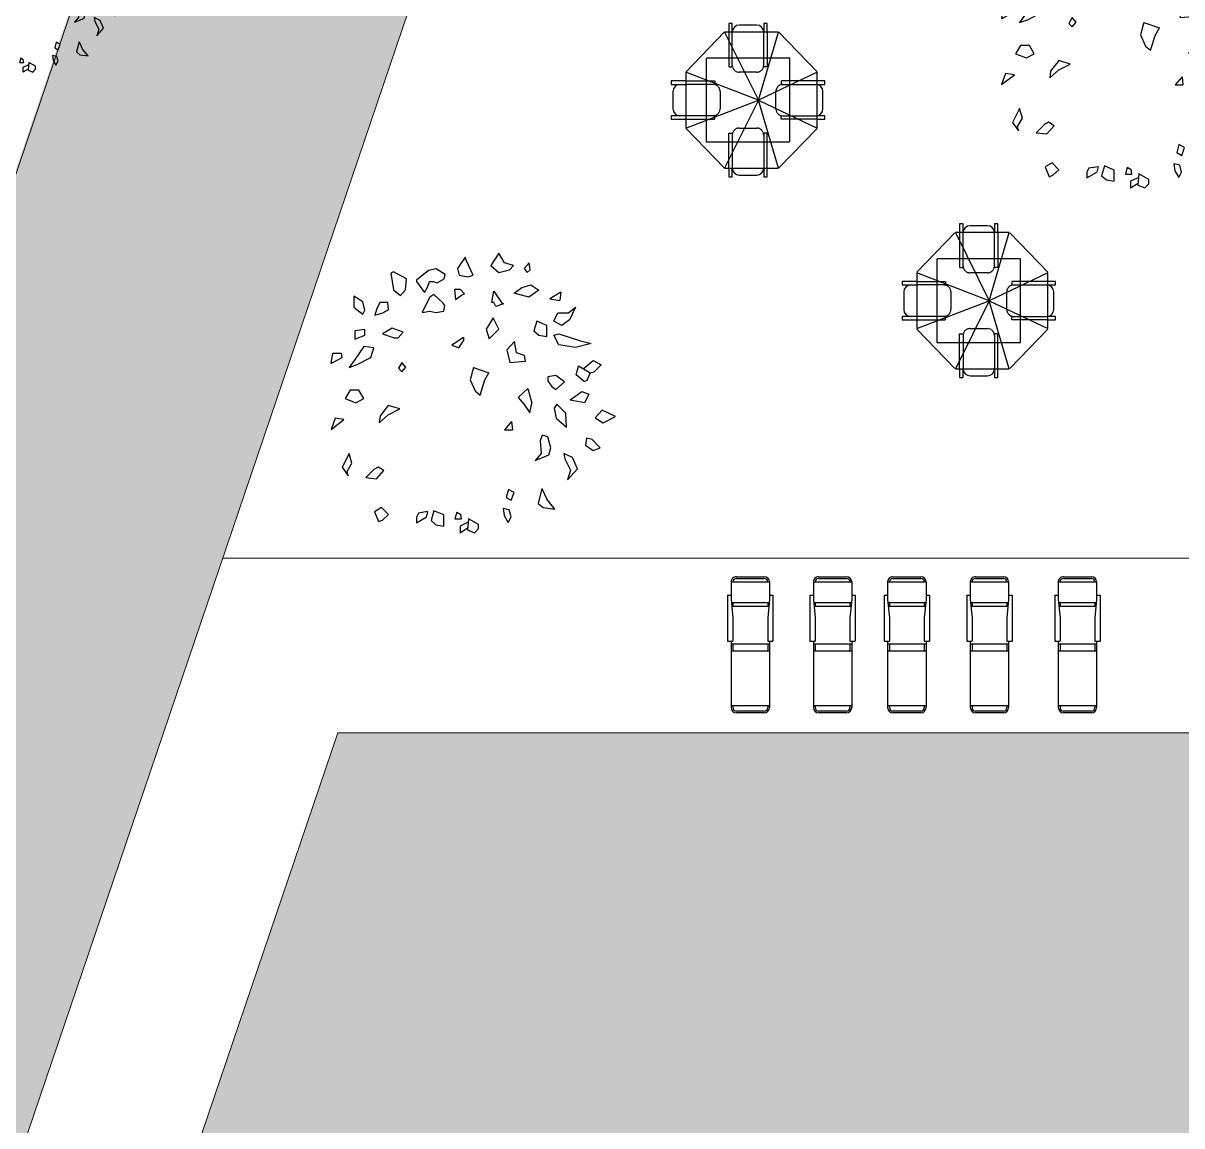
# Model space of a CAD drawing. Header units: centimetres. Extents: x 63871 to 181827, y -95930 to 42199.
# Drawn here: x 172788 to 174781, y 30367 to 32263 of the extents above; entities that cross this region are included whole.
import ezdxf

# ---------------------------------------------------------------- set-up
doc = ezdxf.new("R2010")
doc.units = ezdxf.units.CM
doc.linetypes.add('HIDDEN', pattern=[0.375, 0.25, -0.125])
for name, color, linetype, lineweight in [('ARA SINIRLAR', 225, 'Continuous', 15), ('ARM_Pen_No__252', 8, 'Continuous', 18), ('OLUK', 222, 'Continuous', 15)]:
    doc.layers.add(name, color=color, linetype=linetype, lineweight=lineweight)
doc.layers.add('CAY', color=94, linetype='Continuous')
doc.layers.add('NOITHAT', color=21, linetype='Continuous')
doc.styles.get("Standard").update_dxf_attribs({"font": 'Arial.ttf'})

# ---------------------------------------------------------------- blocks, each defined once
blk = doc.blocks.new('A$C5AA32782')
at = {"layer": 'CAY'}
for p, q in [((566, 945.5, 0), (539.4, 903.2, 0)), ((585.9, 912.6, 0), (566, 945.5, 0)), ((452.9, 931.4, 0), (426.3, 893.8, 0)), ((456.2, 922, 0), (452.9, 931.4, 0)), ((479.5, 870.3, 0), (456.2, 922, 0)), ((539.4, 903.2, 0), (566, 879.7, 0)), ((615.9, 903.2, 0), (585.9, 912.6, 0)), ((602.6, 889.1, 0), (615.9, 903.2, 0)), ((669.1, 912.6, 0), (652.5, 893.8, 0)), ((672.4, 889.1, 0), (669.1, 912.6, 0)), ((211.1, 882.5, 0), (201.2, 877.8, 0)), ((201.2, 877.8, 0), (211.1, 821.4, 0)), ((254.4, 859, 0), (211.1, 882.5, 0)), ((328.5, 887.1, 0), (288.5, 854.2, 0)), ((355.1, 891.8, 0), (328.5, 887.1, 0)), ((385, 873, 0), (355.1, 891.8, 0)), ((381.7, 858.9, 0), (385, 873, 0)), ((426.3, 893.8, 0), (432.9, 870.3, 0)), ((432.9, 870.3, 0), (462.9, 865.6, 0)), ((462.9, 865.6, 0), (479.5, 870.3, 0)), ((566, 879.7, 0), (602.6, 889.1, 0)), ((652.5, 893.8, 0), (662.4, 879.7, 0)), ((662.4, 879.7, 0), (672.4, 889.1, 0)), ((251, 821.4, 0), (254.4, 859, 0)), ((288.5, 854.2, 0), (288.5, 849.5, 0)), ((288.5, 849.5, 0), (315.2, 811.9, 0)), ((315.2, 811.9, 0), (325.1, 830.7, 0)), ((325.1, 830.7, 0), (331.8, 849.5, 0)), ((331.8, 849.5, 0), (345.1, 849.5, 0)), ((345.1, 849.5, 0), (358.4, 844.8, 0)), ((358.4, 844.8, 0), (381.7, 858.9, 0)), ((436.8, 821.9, 0), (416.8, 821.9, 0)), ((416.8, 821.9, 0), (420.1, 789, 0)), ((450.1, 807.8, 0), (436.8, 821.9, 0)), ((617.8, 810.6, 0), (644.5, 829.4, 0)), ((644.5, 829.4, 0), (674.4, 838.7, 0)), ((674.4, 838.7, 0), (701, 820, 0)), ((107, 781, 0), (77, 799.8, 0)), ((77, 799.8, 0), (77, 762.2, 0)), ((211.1, 821.4, 0), (234.4, 802.6, 0)), ((234.4, 802.6, 0), (251, 821.4, 0)), ((333.7, 796.5, 0), (313.8, 759, 0)), ((347, 805.9, 0), (333.7, 796.5, 0)), ((377, 777.7, 0), (347, 805.9, 0)), ((420.1, 789, 0), (440.1, 803.1, 0)), ((440.1, 803.1, 0), (450.1, 807.8, 0)), ((542.4, 778.7, 0), (549.1, 816.3, 0)), ((549.1, 816.3, 0), (575.7, 778.7, 0)), ((667.7, 796.5, 0), (617.8, 810.6, 0)), ((701, 820, 0), (667.7, 796.5, 0)), ((776.2, 813.8, 0), (739, 790.4, 0)), ((739, 790.4, 0), (772.2, 785.7, 0)), ((776.2, 813.8, 0), (772.2, 785.7, 0)), ((77, 762.2, 0), (107, 738.7, 0)), ((113.6, 752.8, 0), (107, 781, 0)), ((107, 738.7, 0), (113.6, 752.8, 0)), ((152.9, 755.4, 0), (147.3, 735.9, 0)), ((147.3, 735.9, 0), (175, 743.7, 0)), ((163.9, 778.9, 0), (152.9, 755.4, 0)), ((191.6, 778.9, 0), (163.9, 778.9, 0)), ((175, 743.7, 0), (194.4, 755.4, 0)), ((194, 755.2, 0), (191.6, 778.9, 0)), ((313.8, 759, 0), (307.1, 744.9, 0)), ((307.1, 744.9, 0), (333.7, 749.6, 0)), ((333.7, 749.6, 0), (353.7, 744.9, 0)), ((353.7, 744.9, 0), (380.3, 749.6, 0)), ((383.6, 768.3, 0), (377, 777.7, 0)), ((380.3, 749.6, 0), (383.6, 768.3, 0)), ((549.1, 778.7, 0), (542.4, 778.7, 0)), ((555.7, 764.6, 0), (549.1, 778.7, 0)), ((582.4, 774, 0), (555.7, 764.6, 0)), ((575.7, 778.7, 0), (582.4, 774, 0)), ((802.2, 743.4, 0), (825.4, 762.2, 0)), ((825.4, 762.2, 0), (805.5, 719.9, 0)), ((547, 726.4, 0), (523.7, 688.8, 0)), ((566.9, 688.8, 0), (547, 726.4, 0)), ((695, 715.3, 0), (685, 682.5, 0)), ((728.2, 701.2, 0), (695, 715.3, 0)), ((752.3, 715.2, 0), (765.6, 743.4, 0)), ((778.9, 701.1, 0), (752.3, 715.2, 0)), ((765.6, 743.4, 0), (802.2, 743.4, 0)), ((805.5, 719.9, 0), (778.9, 701.1, 0)), ((113.6, 687.1, 0), (80.3, 682.4, 0)), ((80.3, 682.4, 0), (80.3, 654.2, 0)), ((80.3, 654.2, 0), (113.6, 668.3, 0)), ((113.6, 668.3, 0), (113.6, 687.1, 0)), ((206.1, 691.9, 0), (172.9, 673.1, 0)), ((172.9, 673.1, 0), (212.8, 659, 0)), ((242.7, 677.8, 0), (206.1, 691.9, 0)), ((226.1, 659, 0), (242.7, 677.8, 0)), ((523.7, 688.8, 0), (533.7, 655.9, 0)), ((533.7, 655.9, 0), (566.9, 688.8, 0)), ((685, 682.5, 0), (701.6, 668.4, 0)), ((701.6, 668.4, 0), (728.2, 663.7, 0)), ((728.2, 663.7, 0), (728.2, 701.2, 0)), ((752.3, 668.3, 0), (768.9, 673, 0)), ((768.9, 635.4, 0), (752.3, 668.3, 0)), ((768.9, 673, 0), (842.1, 649.5, 0)), ((110.8, 630, 0), (80.9, 587.7, 0)), ((144.1, 625.3, 0), (110.8, 630, 0)), ((212.8, 659, 0), (226.1, 659, 0)), ((447.5, 660.3, 0), (407.6, 634.6, 0)), ((407.6, 634.6, 0), (430.9, 625.3, 0)), ((430.9, 625.3, 0), (447.5, 648.7, 0)), ((447.5, 660.3, 0), (447.5, 648.7, 0)), ((619.8, 646.7, 0), (593.2, 618.5, 0)), ((626.5, 609.1, 0), (619.8, 646.7, 0)), ((825.4, 626, 0), (768.9, 635.4, 0)), ((878.7, 640.1, 0), (825.4, 626, 0)), ((842.1, 649.5, 0), (878.7, 640.1, 0)), ((0.4, 572.3, 0), (5.9, 607.5, 0)), ((36.4, 591.8, 0), (0.4, 572.3, 0)), ((5.9, 607.5, 0), (33.6, 607.5, 0)), ((33.6, 607.5, 0), (36.4, 591.8, 0)), ((80.9, 587.7, 0), (60.9, 559.5, 0)), ((87.6, 568.9, 0), (134.1, 592.4, 0)), ((134.1, 592.4, 0), (144.1, 625.3, 0)), ((593.2, 618.5, 0), (603.2, 576.2, 0)), ((653.1, 599.7, 0), (626.5, 609.1, 0)), ((656.4, 580.9, 0), (653.1, 599.7, 0)), ((60.9, 559.5, 0), (87.6, 568.9, 0)), ((238.2, 576, 0), (227.1, 556.4, 0)), ((227.1, 556.4, 0), (238.2, 544.7, 0)), ((252.1, 560.3, 0), (238.2, 576, 0)), ((238.2, 544.7, 0), (252.1, 560.3, 0)), ((480.7, 559.5, 0), (469.6, 517.6, 0)), ((480.7, 559.5, 0), (532.8, 541.1, 0)), ((603.2, 576.2, 0), (656.4, 580.9, 0)), ((827.9, 533.9, 0), (835.1, 563.5, 0)), ((875, 540, 0), (835.1, 563.5, 0)), ((851.7, 554.1, 0), (885, 582.3, 0)), ((885, 582.3, 0), (911.6, 568.2, 0)), ((911.6, 568.2, 0), (888.3, 544.7, 0)), ((469.6, 517.6, 0), (486.2, 480, 0)), ((502.9, 465.9, 0), (519.5, 517.6, 0)), ((519.5, 517.6, 0), (532.8, 541.1, 0)), ((758.9, 532, 0), (732.3, 527.3, 0)), ((732.3, 527.3, 0), (732.3, 513.2, 0)), ((732.3, 513.2, 0), (745.6, 494.4, 0)), ((788.5, 511.1, 0), (758.9, 532, 0)), ((788.5, 511.1, 0), (758.9, 485, 0)), ((855.1, 511.8, 0), (827.9, 533.9, 0)), ((855.1, 511.8, 0), (865, 516.5, 0)), ((865, 516.5, 0), (875, 540, 0)), ((873.9, 540.7, 0), (888.3, 544.7, 0)), ((63.9, 482, 0), (47.2, 453.8, 0)), ((93.8, 482, 0), (63.9, 482, 0)), ((110.4, 453.8, 0), (93.8, 482, 0)), ((486.2, 480, 0), (502.9, 465.9, 0)), ((664, 488.3, 0), (631.4, 457.6, 0)), ((664, 488.3, 0), (678, 438.8, 0)), ((745.6, 494.4, 0), (758.9, 485, 0)), ((807.7, 450.2, 0), (846.9, 477.9, 0)), ((846.9, 477.9, 0), (870.2, 468.5, 0)), ((47.2, 453.8, 0), (83.8, 439.7, 0)), ((83.8, 439.7, 0), (110.4, 453.8, 0)), ((192.8, 430.8, 0), (165.1, 395.5, 0)), ((231.6, 419, 0), (192.8, 430.8, 0)), ((631.4, 457.6, 0), (651.4, 434.1, 0)), ((651.4, 434.1, 0), (671.4, 405.9, 0)), ((671.4, 405.9, 0), (678, 438.8, 0)), ((762.3, 435, 0), (752.8, 421.6, 0)), ((793.1, 404.9, 0), (762.3, 435, 0)), ((807.7, 450.2, 0), (856.9, 440.3, 0)), ((870.2, 468.5, 0), (856.9, 440.3, 0)), ((162.3, 372.1, 0), (192.8, 399.5, 0)), ((165.1, 395.5, 0), (162.3, 372.1, 0)), ((192.8, 399.5, 0), (231.6, 419, 0)), ((752.8, 421.6, 0), (759.9, 388.1, 0)), ((795.4, 358, 0), (793.1, 404.9, 0)), ((915.7, 415.1, 0), (891.6, 389.5, 0)), ((961, 393.8, 0), (915.7, 415.1, 0)), ((918.8, 372.4, 0), (961, 393.8, 0)), ((13.3, 387.6, 0), (0, 350, 0)), ((0, 350, 0), (43.2, 382.9, 0)), ((43.2, 382.9, 0), (13.3, 387.6, 0)), ((609.3, 376.3, 0), (585.9, 348.8, 0)), ((609.3, 376.3, 0), (612.6, 348.8, 0)), ((759.9, 388.1, 0), (795.4, 358, 0)), ((891.6, 389.5, 0), (918.8, 372.4, 0)), ((585.9, 348.8, 0), (612.6, 348.8, 0)), ((712.3, 330, 0), (705.7, 311.2, 0)), ((732.3, 325.3, 0), (712.3, 330, 0)), ((742.3, 287.7, 0), (732.3, 325.3, 0)), ((862, 320.6, 0), (858.7, 297.1, 0)), ((882, 315.9, 0), (862, 320.6, 0)), ((908.6, 287.7, 0), (882, 315.9, 0)), ((705.7, 311.2, 0), (709, 268.9, 0)), ((735.6, 264.2, 0), (742.3, 287.7, 0)), ((858.7, 297.1, 0), (885.3, 278.3, 0)), ((885.3, 278.3, 0), (908.6, 287.7, 0)), ((60.4, 268.9, 0), (37.1, 221.9, 0)), ((53.7, 207.8, 0), (70.4, 236, 0)), ((70.4, 236, 0), (60.4, 268.9, 0)), ((709, 268.9, 0), (689.1, 245.4, 0)), ((689.1, 245.4, 0), (735.6, 264.2, 0)), ((815.5, 254.8, 0), (785.5, 268.9, 0)), ((785.5, 268.9, 0), (788.8, 250.1, 0)), ((788.8, 250.1, 0), (808.8, 212.5, 0)), ((788.8, 250.1, 0), (808.8, 212.5, 0)), ((832.1, 217.2, 0), (815.5, 254.8, 0)), ((37.1, 221.9, 0), (57.1, 193.7, 0)), ((57.1, 193.7, 0), (53.7, 207.8, 0)), ((144.4, 214.7, 0), (116.7, 187.3, 0)), ((158.3, 222.5, 0), (144.4, 214.7, 0)), ((152.8, 183.4, 0), (177.7, 210.8, 0)), ((177.7, 210.8, 0), (158.3, 222.5, 0)), ((798.8, 179.6, 0), (832.1, 217.2, 0)), ((808.8, 212.5, 0), (798.8, 179.6, 0)), ((116.7, 187.3, 0), (152.8, 183.4, 0)), ((598.8, 147.3, 0), (591.7, 120.5, 0)), ((591.7, 120.5, 0), (608.3, 110.5, 0)), ((617.8, 137.2, 0), (598.8, 147.3, 0)), ((608.3, 110.5, 0), (617.8, 137.2, 0)), ((711.9, 149.9, 0), (699, 99.8, 0)), ((711.9, 149.9, 0), (729, 113.9, 0)), ((170.2, 85.7, 0), (146.9, 71.6, 0)), ((193.4, 62.2, 0), (170.2, 85.7, 0)), ((601.4, 77.9, 0), (581.4, 82.6, 0)), ((581.4, 82.6, 0), (584.8, 59.1, 0)), ((699, 99.8, 0), (715.7, 85.7, 0)), ((715.7, 85.7, 0), (755.6, 81, 0)), ((755.6, 81, 0), (729, 113.9, 0)), ((146.9, 71.6, 0), (160.2, 38.7, 0)), ((160.2, 38.7, 0), (173.5, 43.4, 0)), ((173.5, 43.4, 0), (193.4, 62.2, 0)), ((294.7, 67.6, 0), (288.1, 53.5, 0)), ((288.1, 53.5, 0), (288.1, 34.7, 0)), ((288.1, 34.7, 0), (321.3, 53.5, 0)), ((325.8, 72.5, 0), (294.7, 67.6, 0)), ((325.8, 72.5, 0), (321.3, 53.5, 0)), ((347.3, 75.1, 0), (337.3, 42.2, 0)), ((337.3, 42.2, 0), (354, 28.1, 0)), ((380.6, 61, 0), (347.3, 75.1, 0)), ((380.6, 23.4, 0), (380.6, 61, 0)), ((424.6, 70.4, 0), (418.1, 47.4, 0)), ((418.1, 47.4, 0), (440.3, 47.4, 0)), ((424.6, 70.4, 0), (437.5, 63.1, 0)), ((440.3, 47.4, 0), (437.5, 63.1, 0)), ((463.9, 47.9, 0), (460.6, 10.4, 0)), ((497.2, 29.2, 0), (463.9, 47.9, 0)), ((584.8, 59.1, 0), (598.1, 35.6, 0)), ((598.1, 35.6, 0), (608, 54.4, 0)), ((608, 54.4, 0), (601.4, 77.9, 0)), ((354, 28.1, 0), (380.6, 23.4, 0)), ((462.9, 36.2, 0), (435.8, 23.5, 0)), ((435.8, 23.5, 0), (435.8, 0, 0)), ((461.1, 15.9, 0), (435.8, 0, 0)), ((460.6, 10.4, 0), (483.9, 1, 0)), ((483.9, 1, 0), (497.2, 15.1, 0)), ((497.2, 15.1, 0), (497.2, 29.2, 0))]:
    blk.add_line(p, q, dxfattribs=at)
blk = doc.blocks.new('02PLCH01')
at = {"color": 0, "linetype": 'ByBlock'}
for p, q in [((0, 5), (0, 21)), ((1, 5), (1, 21)), ((3, 2), (3, 24)), ((3, 24), (13, 24)), ((10.5, 24), (10.5, 26)), ((10.5, 26), (37, 26)), ((13, 24), (23.5, 23)), ((15, 23.809524), (15, 2.190476)), ((15, 23), (17, 23)), ((17, 23.619048), (17, 2.380952)), ((23.5, 23), (37, 23)), ((37, 23), (37, 26)), ((37, 24), (75, 24)), ((38.5, 2), (38.5, 24)), ((38.5, 23), (42.5, 23)), ((42.5, 2), (42.5, 24)), ((74, 24), (74, 2)), ((74, 23), (75, 23)), ((77, 21), (77, 5)), ((78, 21), (78, 5)), ((3, 2), (13, 2)), ((10.5, 0), (10.5, 2)), ((10.5, 0), (37, 0)), ((13, 2), (23.5, 3)), ((15, 3), (17, 3)), ((23.5, 3), (37, 3)), ((37, 0), (37, 3)), ((37, 2), (75, 2)), ((38.5, 3), (42.5, 3)), ((74, 3), (75, 3))]:
    blk.add_line(p, q, dxfattribs=at)
for centre, radius, start, end in [((3, 21), 3, 90, 180), ((3, 21), 2, 90, 180), ((75, 21), 3, 0, 90), ((75, 21), 2, 0, 90), ((3, 5), 3, 180, 270), ((3, 5), 2, 180, 270), ((75, 5), 2, 270, 0), ((75, 5), 3, 270, 0)]:
    blk.add_arc(centre, radius, start, end, dxfattribs=at)
at = {"color": 0, "linetype": 'ByBlock', "flags": 3}
blk.add_attdef('ITEM', (0, -14), '', height=6, dxfattribs=at)
blk = doc.blocks.new('02PUTB02')
at = {"color": 0, "linetype": 'ByBlock'}
for p, q in [((-13, 44), (-13, 39)), ((-11, 44), (-13, 44)), ((-11, 39), (-11, 44)), ((3, 43), (-7, 43)), ((9, 44), (7, 44)), ((7, 44), (7, 39)), ((9, 39), (9, 44)), ((-15.64, 38.89), (-37.46, 16.27)), ((15.49, 39), (-15.38, 39)), ((-15.38, 39), (4, 0)), ((4, 0), (15.49, 39)), ((37.58, 16.27), (15.74, 38.89)), ((4, 0), (-37.57, 16)), ((-37.57, 16), (-37.57, -16)), ((37.68, 16), (4, 0)), ((37.68, -16), (37.68, 16)), ((-46, 11), (-46, 9)), ((-37.57, 11), (-46, 11)), ((-46, 9), (-37.57, 9)), ((42, 11), (37.68, 11)), ((37.68, 9), (42, 9)), ((42, 9), (42, 11)), ((-45, 5), (-45, -5)), ((-37.57, -16), (4, 0)), ((4, 0), (-15.38, -39)), ((4, 0), (37.68, -16)), ((15.49, -39), (4, 0)), ((41, -5), (41, 5)), ((-37.57, -9), (-46, -9)), ((-46, -9), (-46, -11)), ((-46, -11), (-37.57, -11)), ((42, -9), (37.68, -9)), ((37.68, -11), (42, -11)), ((42, -11), (42, -9)), ((-37.46, -16.27), (-15.64, -38.89)), ((37.58, -16.27), (15.74, -38.89)), ((-15.38, -39), (15.49, -39)), ((-13, -39), (-13, -44)), ((-11, -44), (-11, -39)), ((7, -39), (7, -44)), ((9, -44), (9, -39)), ((-13, -44), (-11, -44)), ((-7, -43), (3, -43)), ((7, -44), (9, -44))]:
    blk.add_line(p, q, dxfattribs=at)
at = {"color": 0, "linetype": 'HIDDEN'}
for p, q in [((-13, 39), (-13, 19)), ((-11, 19), (-11, 39)), ((7, 19), (7, 39)), ((9, 39), (9, 19)), ((22, 24), (-26, 24)), ((-26, 24), (-26, -24)), ((22, -24), (22, 24)), ((-13, 19), (-11, 19)), ((3, 16), (-7, 16)), ((9, 19), (7, 19)), ((-37.57, 11), (-21, 11)), ((-21, 9), (-37.57, 9)), ((-21, 11), (-21, 9)), ((37.68, 11), (17, 11)), ((17, 11), (17, 9)), ((17, 9), (37.68, 9)), ((-18, 5), (-18, -5)), ((14, -5), (14, 5)), ((-21, -9), (-37.57, -9)), ((-37.57, -11), (-21, -11)), ((-21, -11), (-21, -9)), ((17, -9), (37.68, -9)), ((17, -11), (17, -9)), ((37.68, -11), (17, -11)), ((-13, -39), (-13, -19)), ((-13, -19), (-11, -19)), ((-11, -19), (-11, -39)), ((-7, -16), (3, -16)), ((9, -19), (7, -19)), ((7, -19), (7, -39)), ((9, -39), (9, -19)), ((-26, -24), (22, -24))]:
    blk.add_line(p, q, dxfattribs=at)
at = {"color": 0, "linetype": 'ByBlock'}
for centre, start, end in [((-7, 39), 90, 180), ((3, 39), 0, 90), ((-41, 5), 90, 180), ((37, 5), 0, 90), ((-41, -5), 180, 270), ((37, -5), 270, 0), ((-7, -39), 180, 270), ((3, -39), 270, 0)]:
    blk.add_arc(centre, 4, start, end, dxfattribs=at)
at = {"color": 0, "linetype": 'HIDDEN'}
for centre, start, end in [((-7, 20), 180, 270), ((3, 20), 270, 0), ((-22, 5), 0, 90), ((18, 5), 90, 180), ((-22, -5), 270, 0), ((18, -5), 180, 270), ((-7, -20), 90, 180), ((3, -20), 0, 90)]:
    blk.add_arc(centre, 4, start, end, dxfattribs=at)
blk = doc.blocks.new('VAZİYET PLANI')
at = {"layer": 'ARM_Pen_No__252'}
h = blk.add_hatch(dxfattribs=at)
h.set_pattern_fill('AR-HBONE', color=256, scale=0.51)
h.set_pattern_definition([(45, (-177951.86, -14930.114), (0, 73.27889), [155.448, -51.816]), (135, (-177915.22, -14893.474), (7e-15, 73.27889), [155.448, -51.816])])
h.paths.add_polyline_path([(-2120.2, 12277.2), (-2253.9, 9232.9), (-7195.1, 9337.4), (-6197.4, 12277.2)], flags=16)
h.paths.add_polyline_path([(-5125.4, 15515.8), (-2357.2, 23672.5), (-2865.8, 23896), (-7797.7, 9350.1), (-10518.2, 9407.7), (-10683.6, 8961), (623.4, 8722.4), (643.2, 9171.7), (-1702.9, 9221.3), (-1092.5, 23116.6), (-1633.6, 23354.4), (-1935.7, 15952.7), (-1958.7, 15952.7), (-1976.5, 15548.8)])
h.paths.add_polyline_path([(-1976.5, 15548.8), (-5125.4, 15515.8), (-6122.7, 12576.9), (-2107, 12576.9)])
h = blk.add_hatch(dxfattribs=at)
h.set_pattern_fill('AR-CONC', color=256, scale=0.51)
h.set_pattern_definition([(50, (35.28, 226.4), (92.91418, -8.12893), [9.7155, -106.8705]), (355, (35.28, 226.4), (-17.97414, 97.439), [7.7724, -85.4967]), (100.45144, (43.02, 225.73), (74.94004, 89.31005), [8.2569, -90.826]), (46.1842, (35.28, 252.31), (138.2503, -21.4416), [14.5732, -160.3057]), (96.6356, (46.8, 250.52), (121.0761, 126.1873), [12.3854, -136.2392]), (351.1842, (35.28, 252.31), (121.0761, 126.1873), [11.6586, -128.2445]), (21, (48.23, 245.834), (77.32334, -52.15525), [9.7155, -106.8705]), (326, (48.23, 245.83), (31.51903, 93.93586), [7.7724, -85.4964]), (71.45144, (54.67, 241.49), (108.84237, 41.7806), [8.2569, -90.82587]), (37.5, (35.277, 226.403), (1.57519, 43.12307), [0, -84.46008, 0, -86.7918, 0, -85.82025]), (7.5, (35.277, 226.403), (34.07803, 51.09209), [0, -49.48428, 0, -82.51698, 0, -32.70885]), (327.5, (6.39, 226.403), (69.1512, -2.92166), [0, -32.385, 0, -101.0412, 0, -134.0739]), (317.5, (-6.565, 226.403), (75.54588, 12.9675), [0, -42.1005, 0, -67.10172, 0, -95.2119])])
h.paths.add_polyline_path([(-2352.1, 16113.1), (-4622.8, 16113.1), (-5157.7, 14536.9), (-2421.3, 14536.9)])
at = {"layer": 'ARA SINIRLAR'}
for p, q in [((-2861.8, 23894.3), (-7797.7, 9350.1)), ((-4820.8, 16413.1), (-1951.2, 16413.1)), ((-5157.7, 14536.9), (-4622.8, 16113.1)), ((-4622.8, 16113.1), (-2254.2, 16113.1)), ((-4977.1, 15952.7), (-6122.7, 12576.9))]:
    blk.add_line(p, q, dxfattribs=at)
blk.add_lwpolyline([(-2357.2, 23672.5), (-4977.1, 15952.7)], dxfattribs=at)
at = {"layer": 'CAY'}
for p, xscale, yscale, zscale in [((-5316.8, 17248.9, 0), 0.3501001178103892, 0.3501001178103892, 0.3501001178103892), ((-3481.1, 17049.6, 0), 0.5091787774900423, 0.5091787774900423, 0.5091787774900423), ((-4634.2, 16456.6, 0), 0.5091787774900423, 0.5091787774900423, 0.5091787774900423)]:
    blk.add_blockref('A$C5AA32782', p, dxfattribs=dict(at, xscale=xscale, yscale=yscale, zscale=zscale))
at = {"layer": 'NOITHAT', "linetype": 'Continuous', "xscale": 3, "yscale": 3, "zscale": 3}
for p in [(-3911.3, 17201), (-3514.4, 16856.1)]:
    blk.add_blockref('02PUTB02', p, dxfattribs=at)
at = {"layer": 'NOITHAT', "linetype": 'Continuous', "xscale": 3, "yscale": 3, "zscale": 3, "rotation": 270}
for p in [(-3952.3, 16381.4), (-3810.9, 16381.4), (-3683.1, 16381.4), (-3541, 16381.4), (-3389.7, 16381.4)]:
    blk.add_blockref('02PLCH01', p, dxfattribs=at)

msp = doc.modelspace()

# ---------------------------------------------------------------- block references
at = {"layer": 'OLUK'}
msp.add_blockref('VAZİYET PLANI', (177951.9, 14930.1), dxfattribs=at)

doc.saveas('drawing.dxf')
